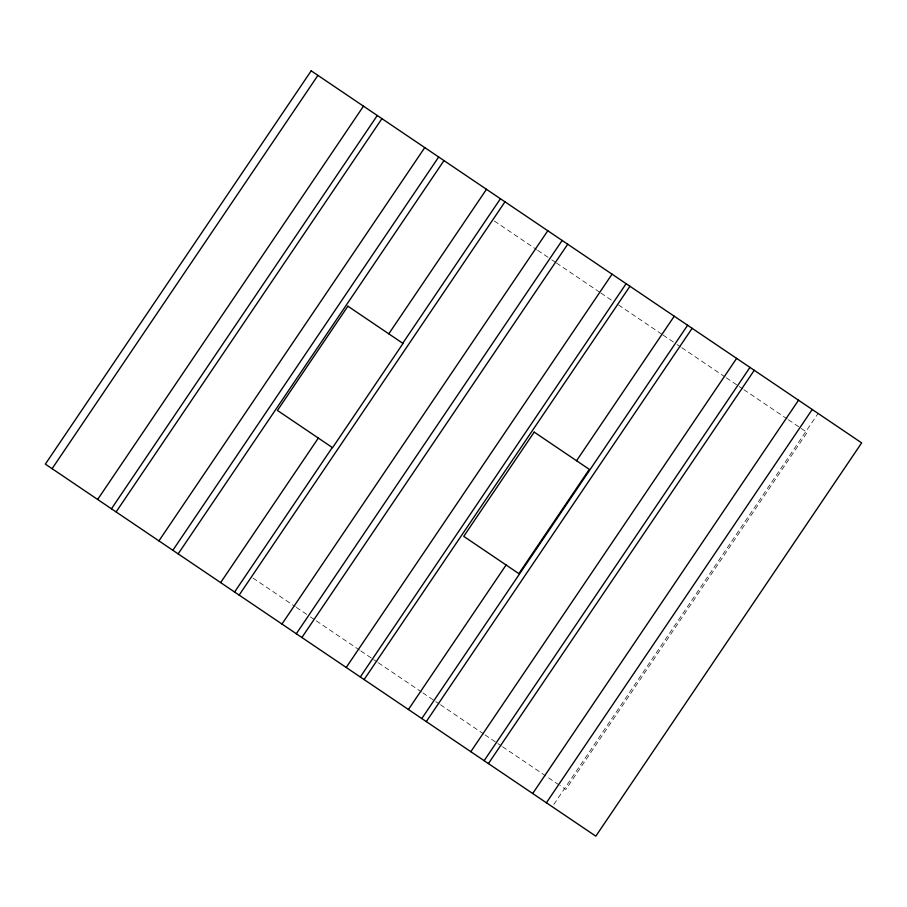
<?xml version="1.0" encoding="UTF-8"?>
<svg xmlns="http://www.w3.org/2000/svg" width="907" height="907" viewBox="0 0 907 907"><rect width="100%" height="100%" fill="white"/><g stroke="black" fill="none" stroke-linecap="round" stroke-linejoin="round"><path stroke-width="0.68" stroke-dasharray="4.54 3.4" d="M553.848 804.396L818.091 413.445M494.349 221.025L536.525 249.527M537.692 250.321L550.583 259.028M551.751 259.821L555.265 262.191M556.433 262.985L599.776 292.281M600.956 293.074L612.667 300.999M618.529 304.956L661.872 334.252M663.04 335.046L675.93 343.753M677.098 344.547L680.613 346.916M681.792 347.71L725.135 377.006M726.303 377.8L738.015 385.724M739.194 386.507L742.708 388.888M743.876 389.681L787.219 418.977M788.398 419.771L800.11 427.685M801.278 428.478L807.139 432.435L565.809 789.498L559.948 785.53M253.008 578.076L295.183 606.579M296.351 607.373L309.242 616.08M310.409 616.873L315.103 620.048M316.271 620.83L359.614 650.138M360.793 650.92L372.505 658.845M373.673 659.638L377.187 662.008M378.366 662.802L421.71 692.098M422.877 692.891L434.589 700.805M435.768 701.599L439.283 703.979M440.451 704.773L483.794 734.069M484.973 734.863L496.685 742.776M497.852 743.57L501.367 745.939M502.546 746.733L558.78 784.748"/><path stroke-width="1.36" d="M52.096 468.681L317.926 75.383M97.65 499.462L363.48 106.164M111.448 508.793L377.278 115.495M116.107 511.933L381.938 118.647M158.929 540.889L424.759 147.592M172.852 550.288L438.682 157.002M178.157 553.882L443.988 160.584M220.65 582.6L318.334 438.081M388.797 333.821L486.481 189.302M234.596 592.033L332.279 447.514M402.742 343.254L500.426 198.735M239.153 595.105L504.984 201.808M281.964 624.039L547.794 230.741M296.306 633.744L562.136 240.446M301.884 637.508L567.714 244.21M346.213 667.473L612.044 274.175M360.294 676.985L626.125 283.687M364.115 679.57L629.946 286.272M408.411 709.512L506.095 564.993M576.557 460.733L674.241 316.214M421.789 718.548L687.619 325.25M426.301 721.598L692.132 328.311M470.812 751.688L736.631 358.39M484.134 760.69L749.964 367.392M488.42 763.592L754.25 370.294M532.692 793.512L798.523 400.214M546.399 802.774L812.23 409.476M311.18 70.825L45.35 464.112L595.82 836.175L861.65 442.888L311.18 70.825M347.903 306.192L277.44 410.44L332.563 447.695L403.025 343.447L347.903 306.192M534.2 432.106L463.738 536.354L518.849 573.609L589.312 469.361L534.2 432.106"/></g></svg>
